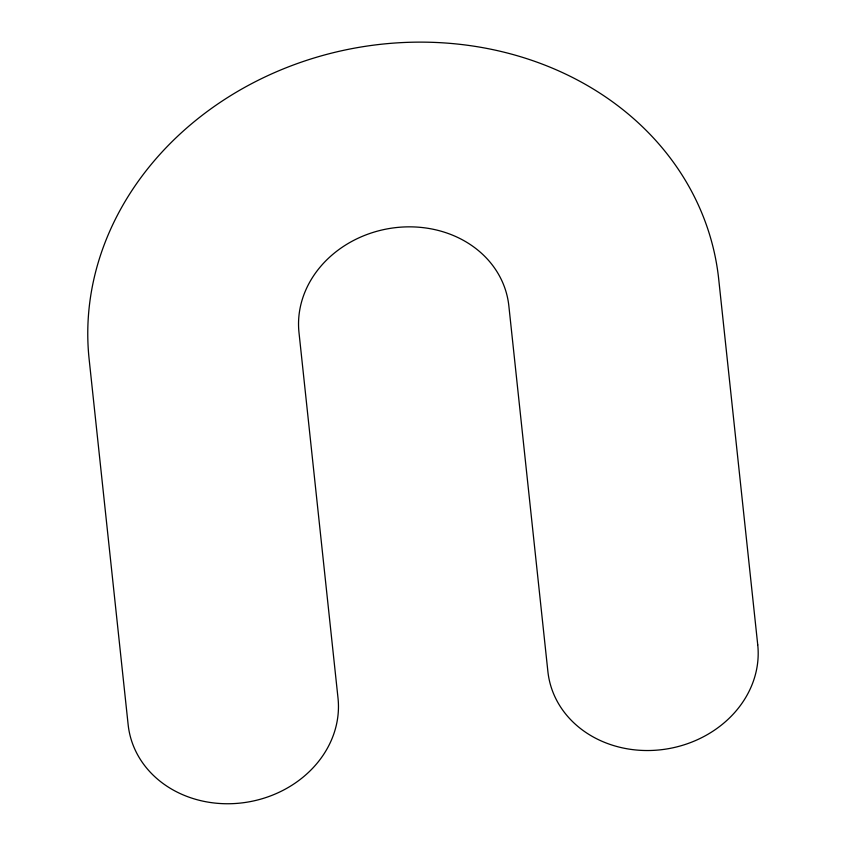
<?xml version="1.0" encoding="UTF-8"?>
<svg xmlns="http://www.w3.org/2000/svg" width="846" height="846" viewBox="0 0 846 846"><rect width="100%" height="100%" fill="white"/><g stroke="black" fill="none" stroke-linecap="round" stroke-linejoin="round"><path stroke-width="1.27" d="M757.741 644.864L718.719 279.286A317.504 275.521 -10.7 0 0 374.651 45.018A317.504 275.521 -10.7 0 0 89.126 359.127L128.148 724.705A105.835 91.844 -10.7 0 0 242.834 802.791A105.835 91.844 -10.7 0 0 338.009 698.087L298.987 332.51A105.835 91.844 -10.7 0 1 394.162 227.807A105.835 91.844 -10.7 0 1 508.848 305.903L547.88 671.481A105.835 91.844 -10.7 0 0 662.566 749.567A105.835 91.844 -10.7 0 0 757.741 644.864"/></g></svg>
